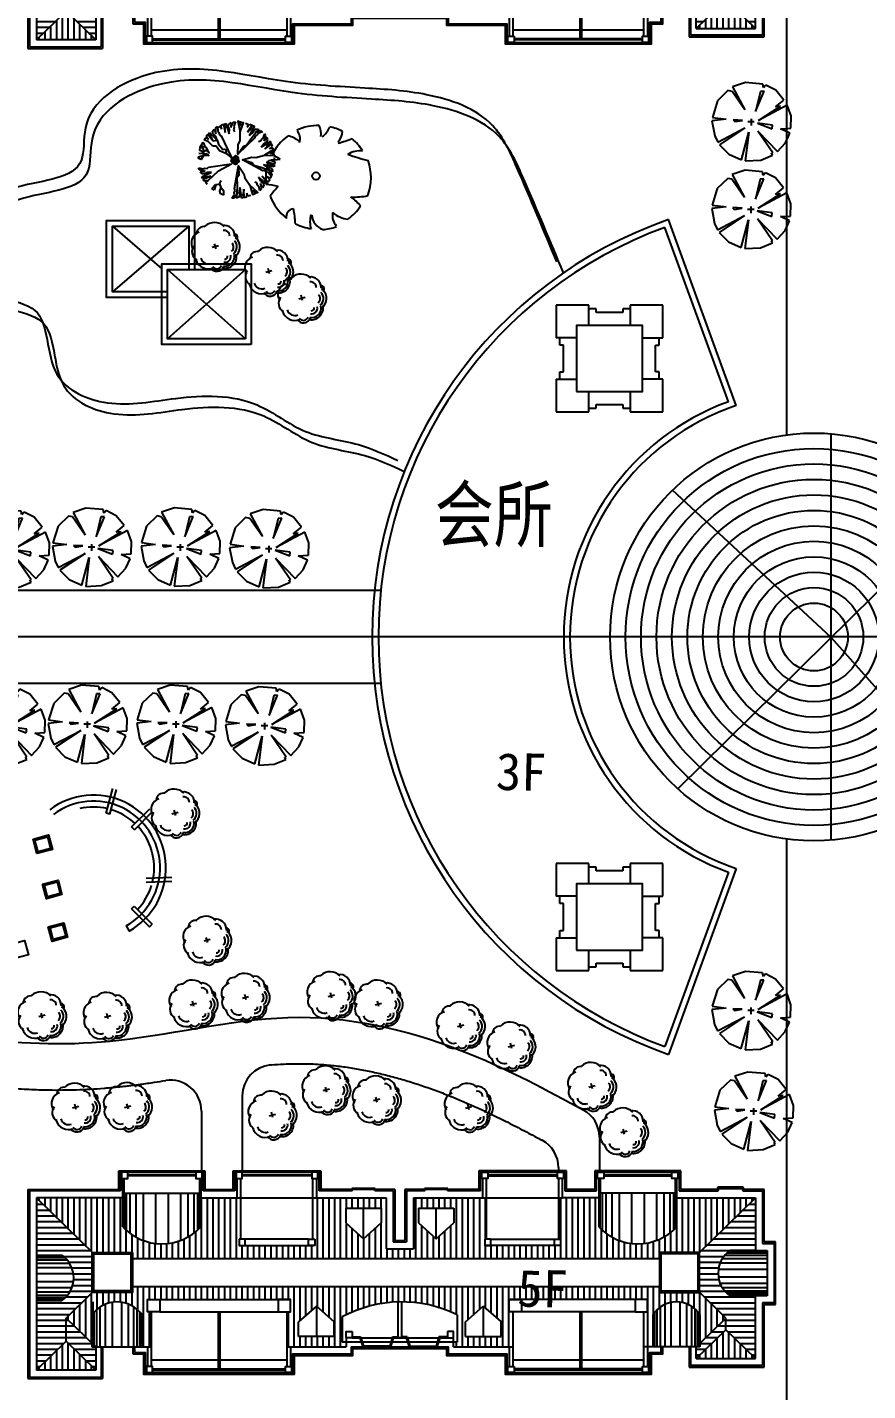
# Model space of a CAD drawing. Extents: x 225694 to 1397201, y -46174 to 794826.
# Drawn here: x 660719 to 715109, y 365935 to 454126 of the extents above; entities that cross this region are included whole.
import ezdxf
from ezdxf.enums import TextEntityAlignment as Align

# ---------------------------------------------------------------- set-up
doc = ezdxf.new("R2010")
doc.units = 0
doc.header["$LTSCALE"] = 0.5
doc.header["$MEASUREMENT"] = 0
for name, color, linetype in [('08-树', 73, 'Continuous'), ('1', 4, 'Continuous'), ('2', 3, 'Continuous'), ('KJ', 8, 'Continuous'), ('PUB_TEXT', 7, 'Continuous'), ('TREE1', 62, 'Continuous'), ('ZJ', 7, 'Continuous'), ('屋顶', 135, 'Continuous'), ('树', 124, 'Continuous'), ('环境', 64, 'Continuous'), ('路', 40, 'Continuous'), ('辅助线', 6, 'Continuous')]:
    doc.layers.add(name, color=color, linetype=linetype)
doc.layers.get('辅助线').off()
doc.styles.add('HZ', font='', dxfattribs={"width": 0.8})
doc.styles.add('等线体', font='')
doc.styles.get('HZ').set_extended_font_data('宋体')
doc.styles.get('等线体').set_extended_font_data('黑体')

# ---------------------------------------------------------------- blocks, each defined once
blk = doc.blocks.new('批杷')
at = {"layer": '08-树', "color": 124}
for p, q in [((-1950, 1675), (-1841, 1796)), ((-1841, 1796), (-1506, 1373)), ((-1799, 1818), (-1731, 1918)), ((-1597, 1630), (-1799, 1818)), ((-1731, 1918), (-1248, 1412)), ((-1537, 1977), (-1438, 2120)), ((-1504, 1809), (-1537, 1977)), ((-1351, 1689), (-1504, 1809)), ((-1438, 2120), (-1325, 1821)), ((-1344, 2194), (-1224, 2295)), ((-1333, 2120), (-1344, 2194)), ((-1325, 1821), (-1333, 2120)), ((-1224, 2295), (-1200, 1990)), ((-1206, 2233), (-1054, 2316)), ((-1200, 1990), (-1137, 1917)), ((-1137, 1917), (-1099, 1765)), ((-1099, 1765), (-982, 1692)), ((-1054, 2316), (-959, 2128)), ((-983, 2387), (-831, 2446)), ((-959, 2128), (-983, 2387)), ((-831, 2446), (-723, 1917)), ((-784, 2446), (-678, 2505)), ((-689, 2188), (-784, 2446)), ((-735, 2140), (-689, 2188)), ((-723, 1917), (-735, 2140)), ((-678, 2505), (-475, 1835)), ((-524, 2306), (-478, 2470)), ((-441, 2129), (-524, 2306)), ((-478, 2470), (-326, 2553)), ((-475, 1835), (-441, 2129)), ((-326, 2553), (-360, 2236)), ((-360, 2236), (-231, 2506)), ((-231, 2506), (-208, 2577)), ((-208, 2577), (-55, 2613)), ((-148, 2236), (-183, 2083)), ((-183, 2083), (-111, 1966)), ((-55, 2613), (-172, 2330)), ((-172, 2330), (-148, 2236)), ((296, 2576), (142, 2607)), ((601, 2507), (767, 2457)), ((767, 2457), (700, 2258)), ((700, 2258), (866, 2457)), ((1016, 2391), (717, 1941)), ((717, 1941), (866, 2108)), ((1166, 2324), (833, 1708)), ((833, 1708), (1066, 1891)), ((866, 2457), (1016, 2391)), ((866, 2108), (933, 2108)), ((933, 2108), (1049, 2357)), ((1049, 2357), (1166, 2324)), ((1066, 1891), (1132, 2074)), ((1132, 2074), (1282, 2158)), ((1448, 2108), (1199, 1908)), ((1199, 1908), (1481, 2008)), ((1282, 2158), (1448, 2108)), ((1398, 1841), (1348, 1758)), ((1681, 1958), (1398, 1841)), ((1481, 2008), (1548, 2041)), ((1548, 2041), (1681, 1958)), ((1828, 1826), (1718, 1541)), ((1914, 1695), (1828, 1826)), ((-2340, 954), (-2143, 1291)), ((-2080, 1437), (-1981, 1580)), ((-1806, 1311), (-2080, 1437)), ((-1981, 1580), (-1812, 1455)), ((-1812, 1455), (-1950, 1675)), ((-1530, 1034), (-1806, 1311)), ((-1618, 1567), (-1597, 1630)), ((-1506, 1373), (-1618, 1567)), ((-1312, 1034), (-1530, 1034)), ((-1506, 1373), (-1248, 1412)), ((-1248, 1412), (-1351, 1689)), ((-1095, 717), (-1312, 1034)), ((-1248, 1412), (-1154, 1152)), ((-1154, 1152), (-877, 816)), ((-982, 1692), (-335, 346)), ((1182, 1542), (102, 510)), ((1215, 1675), (1182, 1542)), ((1348, 1758), (1215, 1675)), ((1556, 1354), (1424, 1318)), ((1636, 1489), (1556, 1354)), ((2206, 1320), (1599, 973)), ((1599, 973), (1776, 1210)), ((1718, 1541), (1636, 1489)), ((1776, 1210), (1957, 1281)), ((1789, 1343), (1882, 1628)), ((1983, 1597), (1789, 1343)), ((2276, 1172), (1834, 862)), ((1834, 862), (1997, 1016)), ((1882, 1628), (1914, 1695)), ((1957, 1281), (2037, 1432)), ((2037, 1432), (1983, 1597)), ((1995, 1082), (2242, 1205)), ((1997, 1016), (1995, 1082)), ((2151, 853), (2346, 1024)), ((2349, 925), (2151, 853)), ((2242, 1205), (2206, 1320)), ((2346, 1024), (2276, 1172)), ((2403, 760), (2349, 925)), ((-2459, 222), (-2459, 340)), ((-640, 538), (-1095, 717)), ((-877, 816), (-699, 855)), ((-699, 855), (-640, 538)), ((-640, 538), (-264, 261)), ((1708, -563), (393, 145)), ((2464, -143), (1944, 3)), ((1944, 3), (2149, -88)), ((2450, 115), (2240, 117)), ((2240, 117), (2481, 20)), ((2447, 288), (2450, 115)), ((2481, 20), (2464, -143)), ((-2383, -509), (-2442, -364)), ((-2442, -364), (-2145, -435)), ((-2310, -521), (-2383, -509)), ((-2342, -622), (-2022, -607)), ((-2236, -760), (-2342, -622)), ((-2022, -607), (-2310, -521)), ((-2240, -963), (-1609, -660)), ((-2067, -780), (-2236, -760)), ((-2145, -435), (-2055, -397)), ((-1905, -671), (-2067, -780)), ((-2055, -397), (-1899, -408)), ((-1609, -660), (-1905, -671)), ((-1899, -408), (-1794, -320)), ((-1825, -1182), (-1154, -571)), ((-1794, -320), (-313, -120)), ((-1154, -571), (-313, -120)), ((-131, -1714), (136, -244)), ((1845, -553), (1708, -563)), ((2447, -305), (1759, -180)), ((1759, -180), (2005, -344)), ((1965, -654), (1845, -553)), ((2060, -676), (1965, -654)), ((2005, -344), (2199, -351)), ((2258, -908), (2060, -676)), ((2329, -641), (2062, -466)), ((2062, -466), (2244, -703)), ((2149, -88), (2169, -151)), ((2169, -151), (2443, -185)), ((2199, -351), (2325, -467)), ((2244, -703), (2296, -756)), ((2296, -756), (2258, -908)), ((2325, -467), (2329, -641)), ((2443, -185), (2447, -305)), ((-2166, -1058), (-2240, -963)), ((-1925, -924), (-2166, -1058)), ((-2158, -1104), (-1652, -917)), ((-2076, -1246), (-2158, -1104)), ((-1825, -1182), (-2076, -1246)), ((-1996, -1305), (-1825, -1182)), ((-1891, -1443), (-1996, -1305)), ((-1871, -963), (-1925, -924)), ((-1652, -917), (-1871, -963)), ((-1431, -1818), (-1589, -1719)), ((-80, -1841), (-131, -1714)), ((249, -1643), (169, -1928)), ((342, -2337), (249, -1643)), ((480, -1763), (457, -1986)), ((502, -2303), (480, -1763)), ((1321, -1348), (1197, -1290)), ((1377, -1495), (1321, -1348)), ((1449, -1560), (1377, -1495)), ((1429, -980), (1563, -1244)), ((1968, -1427), (1429, -980)), ((1508, -1860), (1449, -1560)), ((1615, -1746), (1508, -1860)), ((1553, -1378), (1596, -1674)), ((1700, -1661), (1553, -1378)), ((1563, -1244), (1729, -1345)), ((1596, -1674), (1615, -1746)), ((1680, -912), (1814, -1091)), ((2062, -1293), (1680, -912)), ((1782, -1508), (1700, -1661)), ((1729, -1345), (1782, -1508)), ((1814, -1091), (1801, -1156)), ((1801, -1156), (2023, -1319)), ((2023, -1319), (1968, -1427)), ((1994, -957), (2157, -1159)), ((2176, -1062), (1994, -957)), ((2157, -1159), (2062, -1293)), ((2258, -908), (2176, -1062)), ((-837, -2135), (-1055, -2036)), ((-290, -2343), (-130, -2083)), ((-133, -2333), (-290, -2343)), ((-138, -1986), (-80, -1841)), ((-130, -2083), (-138, -1986)), ((-99, -2267), (-133, -2333)), ((71, -2020), (-99, -2267)), ((-14, -2328), (71, -2020)), ((150, -2270), (-14, -2328)), ((222, -2115), (150, -2270)), ((169, -1928), (222, -2115)), ((456, -2295), (342, -2337)), ((457, -1986), (403, -2025)), ((403, -2025), (456, -2295)), ((662, -2269), (502, -2303)), ((679, -2009), (662, -2269)), ((743, -2210), (679, -2009)), ((907, -2153), (743, -2210))]:
    blk.add_line(p, q, dxfattribs=at)
for points in [[(252, 1958), (468, 2540), (268, 2590), (268, 2357), (185, 2607), (102, 2640), (252, 1958)], [(119, 527), (102, 510), (119, 1126), (235, 1375), (252, 1958)], [(119, 527), (451, 1026), (650, 1093), (883, 1442), (1249, 1908)], [(-2459, 340), (-2083, 439), (-1787, 420), (-1965, 538), (-2123, 519), (-2182, 677), (-2360, 756), (-2340, 954), (-2202, 915), (-2083, 657), (-1945, 776), (-1767, 598), (-1925, 915), (-2024, 954), (-2063, 1133), (-2143, 1291)], [(-2024, 974), (-2202, 1014), (-2321, 1034)], [(-2103, 439), (-2281, 162), (-2459, 222)], [(-2143, 538), (-2419, 558)], [(414, 135), (393, 145), (984, 320), (1257, 286), (1816, 451)], [(414, 135), (992, -27), (1117, -196), (1521, -309), (2077, -513)], [(1816, 451), (2437, 425), (2423, 630), (2201, 558), (2413, 714), (2419, 804), (1816, 451)], [(133, -267), (157, -867), (35, -1038), (52, -1457), (30, -2049)], [(133, -267), (136, -244), (485, -752), (537, -1022), (866, -1503)], [(-1589, -1719), (-1352, -1442)], [(-1332, -1462), (-1371, -1601), (-1431, -1818)], [(-1352, -1442), (-1095, -1422), (-976, -1185)], [(-1095, -1403), (-1015, -1640)], [(-1015, -1640), (-1095, -1878), (-1055, -2036)], [(-1035, -1601), (-837, -1838), (-837, -2135)], [(866, -1503), (1034, -2102), (1225, -2025), (1088, -1836), (1302, -1989), (1388, -1967), (866, -1503)]]:
    blk.add_lwpolyline(points, dxfattribs=at)
for points in [[(-14, -172), (-197, -89), (-330, 44), (-280, 277), (-147, 344), (-64, 427), (102, 360), (119, 244), (119, 144), (185, 27), (52, -56), (36, -139)], [(-35, -51), (-138, -31), (-178, 9), (-178, 88), (-187, 117), (-207, 191), (-138, 236), (-109, 300), (-20, 290), (5, 330), (34, 270), (59, 251), (54, 147), (103, 93), (103, 48), (79, 38), (64, -11), (39, -26), (24, -51)], [(-114, 33), (-138, 78), (-138, 132), (-104, 196), (-99, 226), (-54, 246), (-40, 201), (-15, 206), (-5, 191), (20, 157), (29, 127), (29, 97), (15, 48), (10, 33), (-5, 18), (-25, 18), (-25, -1), (-64, -1), (-69, 18), (-79, 28)], [(-74, 112), (-64, 167), (-40, 172), (-30, 152), (-10, 132), (-10, 107), (-30, 93), (-30, 78), (-49, 83), (-74, 93)]]:
    blk.add_lwpolyline(points, close=True, dxfattribs=at)
blk = doc.blocks.new('含笑')
at = {"layer": '树'}
for p, q in [((-632, 458), (-789, 543)), ((-789, 543), (-789, 543)), ((-846, 434), (-632, 458))]:
    blk.add_line(p, q, dxfattribs=at)
blk.add_circle((27, 148), 69.3, dxfattribs=at)
for centre, radius, start, end in [((74, 115), 966, 89.3321, 114.3856), ((-228, 923), 350, 352.0775, 26.6128), ((-64, 1178), 366, 304.1868, 338.5411), ((74, 115), 963, 62.8767, 77.7021), ((74, 115), 956, 126.0751, 153.6245), ((-556, 485), 407, 48.5203, 80.5151), ((-501, 833), 236, 343.6555, 39.76), ((234, 973), 279, 315.8454, 359.7651), ((-354, 3609), 2962, 285.4397, 290.7099), ((74, 115), 950, 31.4098, 49.4752), ((837, 188), 424, 83.5323, 121.6544), ((1829, 3902), 3566, 250.0865, 256.3451), ((74, 115), 974, 160.8426, 187.275), ((74, 115), 968, 340.3307, 19.43), ((-1018, -1601), 1597, 77.3728, 85.4649), ((81, -798), 1065, 134.7782, 147.3315), ((74, 115), 951, 200.8103, 231.4392), ((738, 952), 1190, 266.7455, 282.0146), ((89, -1036), 989, 39.6536, 53.993), ((-366, -610), 158, 97.741, 188.8107), ((-2361, -834), 2010, 2.9465, 10.9238), ((74, 115), 933, 305.394, 326.2464), ((74, 115), 947, 243.1498, 261.8356), ((316, -694), 400, 160.6009, 199.3991), ((271, -539), 323, 186.1912, 248.4952), ((626, -573), 297, 170.6314, 220.6278), ((680, -105), 545, 230.4582, 263.1093), ((74, 115), 957, 274.7236, 290.3277)]:
    blk.add_arc(centre, radius, start, end, dxfattribs=at)
blk = doc.blocks.new('桂花')
at = {"layer": '08-树', "linetype": 'ByBlock'}
for p, q in [((0, 0), (-316, 0)), ((-149, -187), (-149, 195))]:
    blk.add_line(p, q, dxfattribs=at)
for centre, radius, start, end in [((-743, 93), 815, 118.84094, 207.99249), ((-612, 656), 626, 75.25333, 173.88926), ((-612, 656), 332, 75.25333, 173.88926), ((-367, 1210), 204, 31.9374, 177.28646), ((-367, 1210), 110, 31.9374, 177.28646), ((79, 732), 688, 22.6842, 120.58139), ((79, 732), 509, 22.6842, 120.58139), ((79, 732), 314, 22.6842, 120.58139), ((574, 395), 565, 335.05145, 87.04818), ((574, 395), 687, 335.05145, 87.04818), ((574, 395), 158, 335.05145, 87.04818), ((574, 395), 344, 335.05145, 87.04818), ((868, -183), 294, 286.7742, 55.27854), ((868, -183), 443, 286.7742, 55.27854), ((-1031, -465), 437, 155.37629, 247.63718), ((-552, -692), 652, 181.43938, 289.22617), ((287, -545), 475, 271.89809, 6.29095), ((287, -545), 769, 271.89809, 6.29095), ((-59, -897), 543, 216.09834, 316.34387)]:
    blk.add_arc(centre, radius, start, end, dxfattribs=at)
blk = doc.blocks.new('GUIHUA')
at = {"layer": '树', "linetype": 'ByBlock', "xscale": 1.0944, "yscale": 1.0944, "zscale": 1.0944}
blk.add_blockref('桂花', (169, -8), dxfattribs=at)
blk = doc.blocks.new('棕榈')
at = {"layer": '树', "color": 64, "linetype": 'Continuous'}
for p, q in [((-688, 831), (-995, 530)), ((-566, 808), (-688, 831)), ((-196, 270), (-566, 808)), ((-172, 1067), (-553, 940)), ((-553, 940), (-196, 270)), ((336, 1025), (-172, 1067)), ((127, 220), (373, 813)), ((270, 808), (127, 220)), ((373, 813), (270, 808)), ((360, 916), (336, 1025)), ((426, 996), (360, 916)), ((717, 842), (426, 996)), ((953, 551), (717, 842)), ((-995, 530), (-1146, 45)), ((1056, 402), (209, -50)), ((715, 357), (953, 551)), ((1170, 85), (1056, 402)), ((-1146, 45), (-738, -11)), ((0, -192), (0, 0)), ((209, -50), (863, 371)), ((863, 371), (715, 357)), ((1159, -278), (1170, 85)), ((-738, -11), (-1159, -58)), ((-1159, -58), (-1080, -495)), ((-990, -683), (-193, -267)), ((-193, -267), (-937, -763)), ((-537, -32), (-487, -82)), ((-265, -48), (-537, -32)), ((-487, -82), (-265, -48)), ((-294, -1205), (-73, -388)), ((-73, -388), (-180, -1239)), ((88, -84), (-103, -84)), ((177, -127), (611, -294)), ((625, -185), (177, -127)), ((633, -1004), (193, -363)), ((193, -363), (770, -961)), ((611, -294), (625, -185)), ((863, -297), (1159, -278)), ((1130, -424), (863, -297)), ((-1080, -495), (-990, -683)), ((-937, -763), (-662, -1041)), ((770, -961), (1003, -707)), ((1003, -707), (1130, -424)), ((-662, -1041), (-294, -1205)), ((275, -1218), (627, -1072)), ((627, -1072), (590, -1004)), ((590, -1004), (633, -1004)), ((-180, -1239), (275, -1218))]:
    blk.add_line(p, q, dxfattribs=at)
blk = doc.blocks.new('7w')
at = {"layer": 'KJ'}
h = blk.add_hatch(dxfattribs=at)
h.set_pattern_fill('ANSI31', color=256, scale=3000, angle=45, style=0)
h.paths.add_polyline_path([(1027577, 428643), (1027697, 428643), (1027697, 431313), (1027457, 431313), (1025097, 431313), (1025097, 429443, -0.436273), (1020057, 429443), (1020057, 431313), (1014457, 431313), (1018074, 427793), (1020677, 427793), (1020677, 427393), (1054777, 427393), (1054777, 427793), (1057380, 427793), (1060997, 431313), (1055897, 431313), (1055897, 429443, -0.436273), (1050857, 429443), (1050857, 431313), (1048497, 431313), (1048257, 431313), (1048257, 428643), (1048377, 428643), (1048377, 428243), (1047977, 428243), (1043557, 428243), (1043477, 428243), (1043477, 428643), (1043597, 428643), (1043597, 431313), (1038857, 431313), (1038857, 428013), (1037097, 428013), (1037097, 431313), (1032357, 431313), (1032357, 428643), (1032477, 428643), (1032477, 428243), (1032077, 428243), (1027657, 428243), (1027577, 428243)])
h.paths.add_polyline_path([(1034477, 429696), (1034477, 430643), (1036777, 430643), (1036777, 429696), (1035627, 428671)], flags=16)
h.paths.add_polyline_path([(1039177, 429696), (1039177, 430643), (1041477, 430643), (1041477, 429696), (1040327, 428671)], flags=16)
h.paths.add_polyline_path([(1041697, 423743), (1041697, 421973), (1041457, 421973), (1041457, 421673), (1045297, 421673), (1045297, 423943), (1045057, 423943), (1045057, 424743), (1045857, 424743), (1053197, 424743), (1053997, 424743), (1053997, 423943), (1053757, 423943), (1053757, 421673), (1054357, 421673), (1054357, 423743, -0.554347), (1057397, 423743), (1057397, 421906), (1059077, 423541), (1057380, 425193), (1054777, 425193), (1054777, 425593), (1020677, 425593), (1020677, 425193), (1018074, 425193), (1016377, 423541), (1018057, 421906), (1018057, 423743, -0.518405), (1021297, 423743), (1021297, 421673), (1021897, 421673), (1021897, 423943), (1021657, 423943), (1021657, 424743), (1022457, 424743), (1030897, 424743), (1030897, 423943), (1030657, 423943), (1030657, 421673), (1034497, 421673), (1034497, 421973), (1034257, 421973), (1034257, 423619, -0.242301)])
h.paths.add_polyline_path([(1042227, 423290), (1043377, 424315), (1044527, 423290), (1044527, 422343), (1042227, 422343)], flags=16)
h.paths.add_polyline_path([(1033727, 423290), (1033727, 422343), (1031427, 422343), (1031427, 423290), (1032577, 424315)], flags=16)
h = blk.add_hatch(dxfattribs=at)
h.set_pattern_fill('ANSI31', color=256, scale=3000, angle=135, style=0)
h.paths.add_polyline_path([(1016107, 424673), (1014457, 424673), (1014457, 420173), (1016377, 422041), (1016377, 423541), (1018077, 425196), (1018077, 427790), (1014457, 431313), (1014457, 427613), (1016107, 427613, -0.52381)])
h.paths.add_polyline_path([(1018297, 420173), (1018297, 421673), (1018057, 421673), (1018057, 421906), (1016377, 423541), (1016377, 422791), (1016377, 422041)])
h.paths.add_polyline_path([(1059077, 422791), (1059077, 423541), (1057397, 421906), (1057397, 421673), (1057157, 421673), (1057157, 420923)])
h.paths.add_polyline_path([(1060997, 424973), (1059347, 424973, -0.52381), (1059347, 427913), (1060997, 427913), (1060997, 431313), (1057377, 427790), (1057377, 425196), (1059077, 423541), (1059077, 422791), (1060997, 420923)])
h = blk.add_hatch(dxfattribs=at)
h.set_pattern_fill('ANSI31', color=256, scale=3000, angle=45, style=0)
h.paths.add_polyline_path([(1016377, 422041), (1014457, 420173), (1018297, 420173)])
h.paths.add_polyline_path([(1059077, 422791), (1057157, 420923), (1060997, 420923)])
for p, q in [((1020130, 431613), (1020130, 429367)), ((1020263, 431613), (1020263, 429239)), ((1020510, 431613), (1020510, 429035)), ((1020889, 431613), (1020889, 428786)), ((1021371, 431613), (1021371, 428562)), ((1022174, 431613), (1022174, 428370)), ((1022980, 431613), (1022980, 428370)), ((1023783, 431613), (1023783, 428562)), ((1024265, 431613), (1024265, 428786)), ((1024644, 431613), (1024644, 429035)), ((1024891, 431613), (1024891, 429239)), ((1025024, 431613), (1025024, 429367)), ((1050930, 431613), (1050930, 429367)), ((1051063, 431613), (1051063, 429239)), ((1051310, 431613), (1051310, 429035)), ((1051689, 431613), (1051689, 428786)), ((1052171, 431613), (1052171, 428562)), ((1052974, 431613), (1052974, 428370)), ((1053780, 431613), (1053780, 428370)), ((1054583, 431613), (1054583, 428562)), ((1055065, 431613), (1055065, 428786)), ((1055444, 431613), (1055444, 429035)), ((1055691, 431613), (1055691, 429239)), ((1055824, 431613), (1055824, 429367)), ((1059147, 427751), (1061747, 427751)), ((1059250, 427840), (1061747, 427840)), ((1059308, 427885), (1061747, 427885)), ((1016169, 427568), (1014457, 427568)), ((1016225, 427524), (1014457, 427524)), ((1016325, 427435), (1014457, 427435)), ((1016459, 427292), (1014457, 427292)), ((1016613, 427078), (1014457, 427078)), ((1058706, 427110), (1061747, 427110)), ((1058852, 427395), (1061747, 427395)), ((1059010, 427609), (1061747, 427609)), ((1016755, 426793), (1014457, 426793)), ((1016850, 426399), (1014457, 426399)), ((1058593, 426204), (1061747, 426204)), ((1058598, 426715), (1061747, 426715)), ((1016850, 425887), (1014457, 425887)), ((1016755, 425493), (1014457, 425493)), ((1016613, 425207), (1014457, 425207)), ((1058693, 425809), (1061747, 425809)), ((1058831, 425524), (1061747, 425524)), ((1058981, 425310), (1061747, 425310)), ((1059111, 425168), (1061747, 425168)), ((1016459, 424994), (1014457, 424994)), ((1016325, 424851), (1014457, 424851)), ((1016225, 424762), (1014457, 424762)), ((1016169, 424718), (1014457, 424718)), ((1018124, 423832), (1018124, 424582)), ((1018579, 421673), (1018579, 424251)), ((1018941, 421673), (1018941, 424441)), ((1019374, 421673), (1019374, 424559)), ((1019980, 421673), (1019980, 424559)), ((1020413, 421673), (1020413, 424441)), ((1020775, 421673), (1020775, 424251)), ((1054849, 421673), (1054849, 424261)), ((1055159, 421673), (1055159, 424441)), ((1055529, 421673), (1055529, 424551)), ((1056125, 421673), (1056125, 424559)), ((1056558, 421673), (1056558, 424441)), ((1056875, 421673), (1056875, 424251)), ((1059209, 425079), (1061747, 425079)), ((1059264, 425034), (1061747, 425034)), ((1018124, 421673), (1018124, 423832)), ((1018206, 421673), (1018206, 423929)), ((1018366, 421673), (1018366, 424087)), ((1020988, 421673), (1020988, 424087)), ((1021148, 421673), (1021148, 423929)), ((1021230, 421673), (1021230, 423832)), ((1054394, 421673), (1054394, 423799)), ((1054476, 421673), (1054476, 423910)), ((1054635, 421673), (1054635, 424086)), ((1057088, 421673), (1057088, 424087)), ((1057248, 421673), (1057248, 423929)), ((1057330, 421673), (1057330, 423832))]:
    blk.add_line(p, q, dxfattribs=at)
at = {"layer": '屋顶'}
for p, q in [((1019797, 433073), (1025357, 433073)), ((1019797, 431863), (1019797, 433073)), ((1025357, 433073), (1025357, 431863)), ((1027197, 433073), (1032857, 433073)), ((1027197, 431863), (1027197, 433073)), ((1032857, 433073), (1032857, 431863)), ((1048757, 433073), (1043097, 433073)), ((1043097, 433073), (1043097, 431863)), ((1048757, 431863), (1048757, 433073)), ((1050597, 433073), (1050597, 431863)), ((1056157, 433073), (1050597, 433073)), ((1056157, 431863), (1056157, 433073)), ((1025257, 432973), (1019897, 432973)), ((1019897, 432973), (1019897, 431763)), ((1020061, 431313), (1020061, 432573)), ((1020141, 431613), (1020141, 432573)), ((1024777, 432813), (1020377, 432813)), ((1024777, 432733), (1020377, 432733)), ((1025017, 432573), (1025017, 431613)), ((1025097, 432573), (1025097, 431313)), ((1025257, 431763), (1025257, 432973)), ((1032757, 432973), (1027297, 432973)), ((1027297, 432973), (1027297, 431763)), ((1027457, 431313), (1027457, 432573)), ((1027697, 428643), (1027697, 432573)), ((1032277, 432813), (1027777, 432813)), ((1032277, 432733), (1027777, 432733)), ((1032357, 428643), (1032357, 432573)), ((1032597, 431313), (1032597, 432573)), ((1032757, 431763), (1032757, 432973)), ((1043197, 432973), (1048657, 432973)), ((1043197, 431763), (1043197, 432973)), ((1043357, 431313), (1043357, 432573)), ((1043597, 428643), (1043597, 432573)), ((1043677, 432813), (1048177, 432813)), ((1043677, 432733), (1048177, 432733)), ((1048257, 428643), (1048257, 432573)), ((1048497, 431313), (1048497, 432573)), ((1048657, 432973), (1048657, 431763)), ((1050697, 431763), (1050697, 432973)), ((1050697, 432973), (1056057, 432973)), ((1050857, 432573), (1050857, 431313)), ((1050937, 432573), (1050937, 431613)), ((1051177, 432813), (1055577, 432813)), ((1051177, 432733), (1055577, 432733)), ((1055813, 431613), (1055813, 432573)), ((1055893, 431313), (1055893, 432573)), ((1056057, 432973), (1056057, 431763)), ((1013907, 431863), (1019797, 431863)), ((1013907, 431863), (1013907, 419623)), ((1019897, 431763), (1014007, 431763)), ((1014007, 431763), (1014007, 419723)), ((1020057, 431313), (1014457, 431313)), ((1014457, 431313), (1018177, 427693)), ((1014457, 431313), (1014457, 420173)), ((1025097, 431313), (1027457, 431313)), ((1027297, 431763), (1025257, 431763)), ((1025357, 431863), (1027197, 431863)), ((1027457, 431313), (1037097, 431313)), ((1034894, 431763), (1032757, 431763)), ((1034862, 431863), (1032857, 431863)), ((1034862, 431863), (1034877, 431913)), ((1036377, 431913), (1034877, 431913)), ((1034894, 431763), (1034920, 431853)), ((1036334, 431853), (1034920, 431853)), ((1036361, 431763), (1036334, 431853)), ((1037547, 431763), (1036361, 431763)), ((1036392, 431863), (1036377, 431913)), ((1037647, 431863), (1036392, 431863)), ((1037097, 431313), (1037097, 428013)), ((1037547, 431763), (1037547, 428463)), ((1037647, 431863), (1037647, 428563)), ((1038307, 431863), (1038307, 428563)), ((1039562, 431863), (1038307, 431863)), ((1038407, 431763), (1038407, 428463)), ((1039594, 431763), (1038407, 431763)), ((1038857, 431313), (1038857, 428013)), ((1038857, 431313), (1048497, 431313)), ((1039562, 431863), (1039577, 431913)), ((1041077, 431913), (1039577, 431913)), ((1039594, 431763), (1039620, 431853)), ((1041034, 431853), (1039620, 431853)), ((1041061, 431763), (1041034, 431853)), ((1043197, 431763), (1041061, 431763)), ((1041092, 431863), (1041077, 431913)), ((1043097, 431863), (1041092, 431863)), ((1050857, 431313), (1048497, 431313)), ((1048657, 431763), (1050697, 431763)), ((1050597, 431863), (1048757, 431863)), ((1055897, 431313), (1060997, 431313)), ((1056057, 431763), (1058582, 431763)), ((1058508, 431863), (1056157, 431863)), ((1056288, 431763), (1058582, 431763)), ((1060997, 431313), (1057277, 427693)), ((1058553, 432013), (1058508, 431863)), ((1060202, 432013), (1058553, 432013)), ((1058582, 431763), (1058627, 431913)), ((1058627, 431913), (1060127, 431913)), ((1060127, 431913), (1060172, 431763)), ((1060172, 431763), (1061447, 431763)), ((1060172, 431763), (1061447, 431763)), ((1060247, 431863), (1060202, 432013)), ((1061547, 431863), (1060247, 431863)), ((1060997, 431313), (1060997, 427913)), ((1061447, 431763), (1061447, 428363)), ((1061547, 428463), (1061547, 431863)), ((1034477, 430643), (1034477, 429696)), ((1034477, 430643), (1036777, 430643)), ((1035627, 428671), (1035627, 430643)), ((1036777, 430643), (1036777, 429696)), ((1039177, 430643), (1041477, 430643)), ((1039177, 430643), (1039177, 429696)), ((1040327, 428671), (1040327, 430643)), ((1041477, 430643), (1041477, 429696)), ((1034477, 429696), (1035627, 428671)), ((1035627, 428671), (1036777, 429696)), ((1039177, 429696), (1040327, 428671)), ((1040327, 428671), (1041477, 429696)), ((1032077, 428643), (1027977, 428643)), ((1043877, 428643), (1047977, 428643)), ((1027657, 428243), (1032397, 428243)), ((1037097, 428013), (1038857, 428013)), ((1037547, 428463), (1038407, 428463)), ((1037647, 428563), (1038307, 428563)), ((1048297, 428243), (1043557, 428243)), ((1060997, 427913), (1059347, 427913)), ((1060997, 427913), (1059347, 427913)), ((1060997, 427913), (1061747, 427913)), ((1061447, 428363), (1062197, 428363)), ((1062297, 428463), (1061547, 428463)), ((1061747, 427913), (1061747, 424973)), ((1062197, 428363), (1062197, 424523)), ((1062297, 424423), (1062297, 428463)), ((1014457, 427613), (1016107, 427613)), ((1020577, 427393), (1054877, 427393)), ((1016377, 423541), (1018177, 425293)), ((1016377, 423541), (1018177, 425293)), ((1020577, 425593), (1054877, 425593)), ((1020577, 425593), (1054877, 425593)), ((1059077, 423541), (1057277, 425293)), ((1014457, 424673), (1016107, 424673)), ((1022457, 424743), (1030897, 424743)), ((1032577, 424315), (1031427, 423290)), ((1032577, 424315), (1032577, 422343)), ((1033727, 423290), (1032577, 424315)), ((1037857, 424582), (1037857, 422273)), ((1038097, 424582), (1038097, 422273)), ((1042227, 423290), (1043377, 424315)), ((1043377, 424315), (1043377, 422343)), ((1043377, 424315), (1044527, 423290)), ((1053197, 424743), (1045057, 424743)), ((1060997, 424973), (1059347, 424973)), ((1060997, 420923), (1060997, 424973)), ((1061747, 424973), (1060997, 424973)), ((1061447, 424523), (1061447, 420473)), ((1061447, 424523), (1061447, 420473)), ((1062197, 424523), (1061447, 424523)), ((1061697, 424523), (1061447, 424523)), ((1061547, 420373), (1061547, 424423)), ((1061547, 424423), (1062297, 424423)), ((1018297, 421673), (1016377, 423541)), ((1016377, 422791), (1016377, 423541)), ((1016377, 422041), (1016377, 423541)), ((1018057, 423743), (1018057, 421673)), ((1018057, 423743), (1018057, 421673)), ((1021297, 423743), (1021297, 421673)), ((1021297, 423743), (1021297, 421673)), ((1021897, 423943), (1021897, 420413)), ((1022457, 423943), (1030897, 423943)), ((1026217, 423943), (1026217, 420253)), ((1026337, 423943), (1026337, 420253)), ((1030657, 423943), (1030657, 420413)), ((1034257, 423619), (1034257, 421973)), ((1041697, 423743), (1041697, 421973)), ((1053197, 423943), (1045057, 423943)), ((1045297, 423943), (1045297, 420413)), ((1049617, 423943), (1049617, 420293)), ((1049737, 423943), (1049737, 420293)), ((1053757, 423943), (1053757, 420413)), ((1054357, 423743), (1054357, 421673)), ((1057397, 423743), (1057397, 421673)), ((1057397, 421906), (1059077, 423541)), ((1059077, 422791), (1059077, 423541)), ((1031427, 422343), (1031427, 423290)), ((1033727, 422343), (1033727, 423290)), ((1042227, 422343), (1042227, 423290)), ((1044527, 422343), (1044527, 423290)), ((1057157, 420923), (1059077, 422791)), ((1060997, 420923), (1059077, 422791)), ((1014457, 420173), (1016377, 422041)), ((1018297, 420173), (1016377, 422041)), ((1018057, 421673), (1021297, 421673)), ((1018057, 421673), (1021297, 421673)), ((1018297, 421673), (1018297, 420173)), ((1018647, 421673), (1018647, 419723)), ((1018747, 421673), (1018747, 419623)), ((1020707, 421673), (1020707, 421223)), ((1020807, 421673), (1020807, 421323)), ((1021197, 421673), (1021897, 421673)), ((1021657, 421673), (1021657, 420413)), ((1030657, 421673), (1034497, 421673)), ((1030897, 421673), (1030897, 420413)), ((1033727, 422343), (1031427, 422343)), ((1041697, 421973), (1034257, 421973)), ((1034497, 422273), (1034497, 421673)), ((1034897, 422333), (1035443, 422333)), ((1034897, 422273), (1035397, 422273)), ((1034897, 422273), (1041457, 422273)), ((1035397, 422273), (1035577, 421673)), ((1035443, 422333), (1035620, 421733)), ((1037377, 421673), (1035577, 421673)), ((1037334, 421733), (1035620, 421733)), ((1037512, 422333), (1037334, 421733)), ((1037557, 422273), (1037377, 421673)), ((1037512, 422333), (1037857, 422333)), ((1037557, 422273), (1037857, 422273)), ((1038097, 422273), (1037857, 422273)), ((1038443, 422333), (1038097, 422333)), ((1038397, 422273), (1038097, 422273)), ((1038397, 422273), (1038577, 421673)), ((1038443, 422333), (1038620, 421733)), ((1038577, 421673), (1040377, 421673)), ((1038620, 421733), (1040334, 421733)), ((1040512, 422333), (1040334, 421733)), ((1040557, 422273), (1040377, 421673)), ((1041057, 422333), (1040512, 422333)), ((1041457, 421673), (1041457, 422273)), ((1041457, 421673), (1045297, 421673)), ((1042227, 422343), (1044527, 422343)), ((1045057, 421673), (1045057, 420413)), ((1054457, 421673), (1053757, 421673)), ((1053997, 421673), (1053997, 420413)), ((1057397, 421673), (1054157, 421673)), ((1056707, 421673), (1056707, 420373)), ((1056807, 420473), (1056807, 421673)), ((1056807, 420473), (1056807, 421673)), ((1057157, 420923), (1057157, 421673)), ((1030657, 420813), (1021897, 420813)), ((1053757, 420813), (1045297, 420813)), ((1057157, 420923), (1060997, 420923)), ((1018297, 420173), (1014457, 420173)), ((1021977, 420253), (1030577, 420253)), ((1021977, 420173), (1030577, 420173)), ((1053677, 420253), (1045377, 420253)), ((1053677, 420173), (1045377, 420173)), ((1056707, 420373), (1061547, 420373)), ((1061447, 420473), (1056807, 420473)), ((1061447, 420473), (1056807, 420473)), ((1013907, 419623), (1018747, 419623)), ((1014007, 419723), (1018647, 419723))]:
    blk.add_line(p, q, dxfattribs=at)
for points in [[(1019977, 432973), (1019977, 432573), (1020377, 432573), (1020377, 432973)], [(1024777, 432973), (1024777, 432573), (1025177, 432573), (1025177, 432973)], [(1027377, 432973), (1027377, 432573), (1027777, 432573), (1027777, 432973)], [(1032277, 432973), (1032277, 432573), (1032677, 432573), (1032677, 432973)], [(1043677, 432973), (1043677, 432573), (1043277, 432573), (1043277, 432973)], [(1048577, 432973), (1048577, 432573), (1048177, 432573), (1048177, 432973)], [(1051177, 432973), (1051177, 432573), (1050777, 432573), (1050777, 432973)], [(1055977, 432973), (1055977, 432573), (1055577, 432573), (1055577, 432973)], [(1027577, 428643), (1027577, 428243), (1027977, 428243), (1027977, 428643)], [(1032477, 428643), (1032477, 428243), (1032077, 428243), (1032077, 428643)], [(1043477, 428643), (1043477, 428243), (1043877, 428243), (1043877, 428643)], [(1048377, 428643), (1048377, 428243), (1047977, 428243), (1047977, 428643)], [(1020677, 427793), (1020677, 425193), (1018077, 425193), (1018077, 427793)], [(1054777, 427793), (1054777, 425193), (1057377, 425193), (1057377, 427793)], [(1020577, 427693), (1020577, 425293), (1018177, 425293), (1018177, 427693)], [(1054877, 427693), (1054877, 425293), (1057277, 425293), (1057277, 427693)], [(1022457, 424743), (1022457, 423943), (1021657, 423943), (1021657, 424743)], [(1030097, 424743), (1030097, 423943), (1030897, 423943), (1030897, 424743)], [(1045857, 424743), (1045857, 423943), (1045057, 423943), (1045057, 424743)], [(1053197, 424743), (1053197, 423943), (1053997, 423943), (1053997, 424743)], [(1034897, 422673), (1034897, 422273), (1034497, 422273), (1034497, 422673)], [(1041057, 422673), (1041057, 422273), (1041457, 422273), (1041457, 422673)], [(1021577, 420413), (1021577, 420013), (1021977, 420013), (1021977, 420413)], [(1030977, 420413), (1030977, 420013), (1030577, 420013), (1030577, 420413)], [(1045377, 420413), (1045377, 420013), (1044977, 420013), (1044977, 420413)], [(1054077, 420413), (1054077, 420013), (1053677, 420013), (1053677, 420413)]]:
    blk.add_lwpolyline(points, close=True, dxfattribs=at)
for points in [[(1020057, 429443), (1020057, 431613), (1025097, 431613), (1025097, 429443)], [(1055897, 429443), (1055897, 431613), (1050857, 431613), (1050857, 429443)], [(1020707, 421223), (1021397, 421223), (1021397, 419913), (1031157, 419913), (1031157, 421123), (1034947, 421123), (1034947, 421573), (1041007, 421573), (1041007, 421123), (1044797, 421123), (1044797, 419913), (1054257, 419913), (1054257, 421223), (1054997, 421223), (1054997, 421673)], [(1020807, 421323), (1021497, 421323), (1021497, 420013), (1031057, 420013), (1031057, 421223), (1034847, 421223), (1034847, 421673), (1041107, 421673), (1041107, 421223), (1044897, 421223), (1044897, 420013), (1054157, 420013), (1054157, 421323), (1054897, 421323), (1054897, 421673)]]:
    blk.add_lwpolyline(points, dxfattribs=at)
for centre, radius, start, end in [((1022577, 431781), 3438, 222.85934, 317.14066), ((1053377, 431781), 3438, 222.85934, 317.14066), ((1060365, 426443), 1788, 124.70805, 235.29195), ((1015089, 426143), 1788, 304.70805, 55.29195), ((1019677, 422600), 1982, 35.19511, 144.80489), ((1038097, 416455), 8128, 63.71077, 118.19212), ((1055877, 422793), 1792, 31.99665, 148.00335)]:
    blk.add_arc(centre, radius, start, end, dxfattribs=at)

msp = doc.modelspace()

# ---------------------------------------------------------------- linework, layer by layer
at = {"layer": '08-树', "color": 7}
for points in [[(694990, 438950.8), (694149.6, 440972.4), (692913.7, 443945.3), (690866, 448517.8), (686757, 449929.4), (682214.7, 450221.7), (676148.5, 450528), (669817.4, 452450.4), (664103.3, 448941.6), (664625.3, 444326.9), (659497.5, 444234.2), (653758.9, 440621.3), (658108.5, 436605), (662284.3, 436043.3), (661687, 431237), (666221, 429358), (670526, 430311), (675261.1, 430412.9), (678581.3, 427644.3), (681958.7, 427382.6), (683859.2, 426495.1), (684691.3, 426106.5)], [(695417.2, 438239.2), (694576.9, 440260.7), (693341, 443233.6), (691293.2, 447806.2), (687184.3, 449217.8), (682642, 449510.1), (676575.8, 449816.4), (670244.7, 451738.8), (664530.6, 448230), (665052.6, 443615.3), (659924.8, 443522.6), (654186.2, 439909.6), (658535.8, 435893.3), (662711.6, 435331.7), (662114.3, 430525.4), (666648.2, 428646.4), (670953.3, 429599.4), (675688.3, 429701.3), (679008.6, 426932.7), (682386, 426671), (684286.5, 425783.5), (685118.6, 425394.9)]]:
    msp.add_open_spline(points, degree=3, knots=[0, 0, 0, 0, 6641.1847181, 9766.4087621, 14481.0382174, 18491.8589362, 23637.07584, 32620.2939254, 37871.1829461, 40024.9528928, 44494.578504, 50165.1188567, 55099.1681403, 57399.9513632, 61766.1694038, 65528.4384496, 69952.9216569, 75240.0871877, 78808.7542329, 82332.114472, 85076.342269, 85076.342269, 85076.342269, 85076.342269], dxfattribs=at)
at = {"layer": '1', "color": 7}
for p, q in [((712735.9, 401544.1), (712735.9, 427763.7)), ((712735.9, 414653.9), (702476.6, 424187.8)), ((721564, 423367.7), (702822.3, 404868.6)), ((724821, 414688.9), (698438.5, 414688.9)), ((712735.9, 414653.9), (720977, 405380.9))]:
    msp.add_line(p, q, dxfattribs=at)
at = {"layer": '2', "color": 7}
for p, q in [((697054.4, 436157.7), (694942.4, 436157.7)), ((694942.4, 436157.7), (694942.4, 434045.7)), ((697054.4, 434837.7), (697054.4, 436157.7)), ((697534.4, 435917.7), (697054.4, 435917.7)), ((697534.4, 435677.7), (697534.4, 435917.7)), ((699262.4, 435677.7), (697534.4, 435677.7)), ((699262.4, 435917.7), (699262.4, 435677.7)), ((699742.4, 435917.7), (699262.4, 435917.7)), ((699742.4, 436157.7), (699742.4, 434837.7)), ((701854.4, 436157.7), (699742.4, 436157.7)), ((701854.4, 434045.7), (701854.4, 436157.7)), ((696262.4, 434045.7), (694942.4, 434045.7)), ((695182.4, 433565.7), (695182.4, 434045.7)), ((700534.4, 434045.7), (701854.4, 434045.7)), ((701614.4, 433565.7), (701614.4, 434045.7)), ((695422.4, 433565.7), (695182.4, 433565.7)), ((695422.4, 431837.7), (695422.4, 433565.7)), ((701374.4, 431837.7), (701374.4, 433565.7)), ((701374.4, 433565.7), (701614.4, 433565.7)), ((694942.4, 431357.7), (694942.4, 429245.7)), ((694942.4, 431357.7), (696262.4, 431357.7)), ((695182.4, 431357.7), (695182.4, 431837.7)), ((695182.4, 431837.7), (695422.4, 431837.7)), ((701854.4, 431357.7), (700534.4, 431357.7)), ((701614.4, 431837.7), (701374.4, 431837.7)), ((701614.4, 431357.7), (701614.4, 431837.7)), ((701854.4, 429245.7), (701854.4, 431357.7)), ((697054.4, 429245.7), (697054.4, 430565.7)), ((699742.4, 430565.7), (699742.4, 429245.7)), ((697534.4, 429725.7), (699262.4, 429725.7)), ((697534.4, 429485.7), (697534.4, 429725.7)), ((699262.4, 429725.7), (699262.4, 429485.7)), ((694942.4, 429245.7), (697054.4, 429245.7)), ((697054.4, 429485.7), (697534.4, 429485.7)), ((699262.4, 429485.7), (699742.4, 429485.7)), ((699742.4, 429245.7), (701854.4, 429245.7)), ((694942.4, 400033.6), (694942.4, 397921.6)), ((697054.4, 400033.6), (694942.4, 400033.6)), ((697054.4, 398713.6), (697054.4, 400033.6)), ((697534.4, 399793.6), (697054.4, 399793.6)), ((697534.4, 399553.6), (697534.4, 399793.6)), ((699262.4, 399553.6), (697534.4, 399553.6)), ((699742.4, 399793.6), (699262.4, 399793.6)), ((699262.4, 399793.6), (699262.4, 399553.6)), ((701854.4, 400033.6), (699742.4, 400033.6)), ((699742.4, 400033.6), (699742.4, 398713.6)), ((701854.4, 397921.6), (701854.4, 400033.6)), ((696262.4, 397921.6), (694942.4, 397921.6)), ((695182.4, 397441.6), (695182.4, 397921.6)), ((700534.4, 397921.6), (701854.4, 397921.6)), ((701614.4, 397441.6), (701614.4, 397921.6)), ((695422.4, 397441.6), (695182.4, 397441.6)), ((695422.4, 395713.6), (695422.4, 397441.6)), ((701374.4, 397441.6), (701614.4, 397441.6)), ((701374.4, 395713.6), (701374.4, 397441.6)), ((694942.4, 395233.6), (696262.4, 395233.6)), ((694942.4, 395233.6), (694942.4, 393121.6)), ((695182.4, 395713.6), (695422.4, 395713.6)), ((695182.4, 395233.6), (695182.4, 395713.6)), ((701854.4, 395233.6), (700534.4, 395233.6)), ((701614.4, 395713.6), (701374.4, 395713.6)), ((701614.4, 395233.6), (701614.4, 395713.6)), ((701854.4, 393121.6), (701854.4, 395233.6)), ((697054.4, 393121.6), (697054.4, 394441.6)), ((699742.4, 394441.6), (699742.4, 393121.6)), ((697054.4, 393361.6), (697534.4, 393361.6)), ((697534.4, 393361.6), (697534.4, 393601.6)), ((697534.4, 393601.6), (699262.4, 393601.6)), ((699262.4, 393601.6), (699262.4, 393361.6)), ((699262.4, 393361.6), (699742.4, 393361.6)), ((694942.4, 393121.6), (697054.4, 393121.6)), ((699742.4, 393121.6), (701854.4, 393121.6))]:
    msp.add_line(p, q, dxfattribs=at)
for points in [[(696262.4, 430565.7), (700534.4, 430565.7), (700534.4, 434837.7), (696262.4, 434837.7)], [(696262.4, 394441.6), (700534.4, 394441.6), (700534.4, 398713.6), (696262.4, 398713.6)]]:
    msp.add_lwpolyline(points, close=True, dxfattribs=at)
at = {"layer": 'TREE1', "color": 7}
for p, q in [((666225.4, 441252.4), (669433.4, 438509.7)), ((671177.7, 441252.4), (666225.4, 437018.5)), ((669802, 438448.1), (674834, 433978.1)), ((674834, 438448.1), (669802, 433978.1))]:
    msp.add_line(p, q, dxfattribs=at)
for points in [[(669802, 436649.9), (665856.7, 436649.9), (665856.7, 441621), (671546.3, 441621), (671546.3, 438448.1)], [(669802, 437018.5), (666225.4, 437018.5), (666225.4, 441252.4), (671177.7, 441252.4), (671177.7, 438448.1)]]:
    msp.add_lwpolyline(points, dxfattribs=at)
for points in [[(675202.6, 433609.4), (669433.4, 433609.4), (669433.4, 438816.8), (675202.6, 438816.8)], [(674834, 433978.1), (669802, 433978.1), (669802, 438448.1), (674834, 438448.1)], [(661098.2, 401619.5), (662094.1, 401884.4), (662343.5, 400947.2), (661347.5, 400682.2)], [(661215.6, 401551.4), (662026.1, 401767), (662226, 401015.3), (661415.6, 400799.7)], [(661716, 398698), (662712, 398963), (662961.4, 398025.7), (661965.4, 397760.7)], [(661833.5, 398629.9), (662643.9, 398845.5), (662843.9, 398093.8), (662033.5, 397878.2)], [(662081.2, 395938.8), (663077.1, 396203.7), (663326.5, 395266.5), (662330.5, 395001.5)], [(662198.6, 395870.7), (663009, 396086.3), (663209, 395334.6), (662398.6, 395119)], [(659548.9, 394802.2), (660544.8, 395067.1), (660794.2, 394129.8), (659798.2, 393864.9)]]:
    msp.add_lwpolyline(points, close=True, dxfattribs=at)
at = {"layer": '环境', "color": 7}
for p, q in [((665820.4, 403289), (666250.8, 404883.6)), ((666067.6, 403222.3), (666497.9, 404816.9)), ((666067.6, 403222.3), (665820.4, 403289)), ((667474.3, 402406.7), (668644.4, 403572.5)), ((667655, 402225.3), (668825.1, 403391.2)), ((667655, 402225.3), (667474.3, 402406.7)), ((668828.9, 400647.4), (668763.1, 400894.8)), ((668413.8, 399079.9), (670064.3, 399144)), ((668423.8, 398824.1), (670074.2, 398888.2)), ((667464.8, 397107.5), (667646.2, 397288.2)), ((667464.8, 397107.5), (668630.7, 395937.5)), ((667646.2, 397288.2), (668812, 396118.2)), ((667116.9, 396003.2), (667305.3, 395668.6)), ((668630.7, 395937.5), (668812, 396118.2))]:
    msp.add_line(p, q, dxfattribs=at)
for radius, start, end in [(4697, 299.378648, 126.899804), (4313, 299.378648, 126.899804), (3929, 76.76399, 103.030179), (3929, 46.76399, 73.030179), (3929, 16.76399, 43.030179), (3929, 346.76399, 13.030179), (3929, 316.76399, 343.030179)]:
    msp.add_arc((665001, 399761.5), radius, start, end, dxfattribs=at)
at = {"layer": '路', "color": 7, "linetype": 'Continuous'}
for p, q in [((709880.7, 427763.7), (709880.7, 468274.2)), ((709880.7, 329179.1), (709880.7, 401614.1))]:
    msp.add_line(p, q, dxfattribs=at)
at = {"layer": '路', "color": 7}
for p, q in [((706088.4, 429902.4), (701981.6, 441177.8)), ((706602.9, 429658.7), (702221.5, 441687.9)), ((683598.6, 417688.9), (510672.7, 417688.9)), ((830824.1, 414688.9), (504489.6, 414688.9)), ((683598.6, 411688.9), (511652.4, 411688.9)), ((706602.9, 399719.1), (702221.5, 387689.9)), ((706088.4, 399475.4), (701981.6, 388200)), ((674634.4, 385013.9), (674634.4, 380185)), ((671991.4, 384024.5), (671991.4, 380097)), ((697739.6, 382349.4), (697739.6, 380185)), ((695096.7, 380370.7), (695096.7, 380097))]:
    msp.add_line(p, q, dxfattribs=at)
for radius in [13191.3, 12191.3, 11191.3, 10191.3, 9191.3, 8191.3, 7191.3, 6191.3, 5191.3, 4191.3, 3191.3, 3191.3, 2191.3]:
    msp.add_circle((711629.8, 414688.9), radius, dxfattribs=at)
for centre, radius, start, end in [((711629.8, 414688.9), 28591.3, 109.211847, 250.788153), ((711629.8, 414688.9), 28191.3, 110.013457, 249.986543), ((711629.8, 414688.9), 16191.3, 110.013457, 249.986543), ((711629.8, 414688.9), 15791.3, 108.561975, 251.438025), ((676634.4, 385013.9), 2000, 94.790236, 180), ((669991.4, 384024.5), 2000, 0, 99.053737), ((695739.6, 382349.4), 2000, 0, 61.333532), ((693096.7, 380370.7), 2000, 0, 61.724096)]:
    msp.add_arc(centre, radius, start, end, dxfattribs=at)
for points, knots in [([(553101.4, 417688.9), (549728.2, 422206.6), (543021.5, 431188.9), (556876.4, 441739.4), (556629.4, 455530.5), (550022.4, 466092.4), (555881.1, 476861.3), (562293.5, 484681.4), (574569.6, 490131), (579698, 478078.4), (592603.4, 479361), (599953.3, 489939.7), (612573.2, 480549.6), (620705.9, 491539), (628964.4, 500312.3), (647942.3, 493233.1), (641878.6, 510856.5), (648155.1, 520301.5), (647837, 532724.8), (659124.5, 536520.4), (666190.4, 544921.6), (676667.9, 542037.2), (685285.3, 539216.9), (692250.4, 544496.6), (701425.3, 539493), (706458.9, 544918.1), (709236.7, 547912)], [0, 0, 0, 0, 14427.2896194, 28684.5625826, 41813.7522732, 52705.2155961, 63262.7905587, 74483.0928484, 85762.2605936, 93119.153961, 107355.6559832, 114359.7475777, 127672.2000607, 138947.3166207, 149121.1998097, 163357.697375, 177033.0047384, 185159.3922129, 198301.1106652, 208161.8521645, 217572.0777821, 228569.6187249, 237392.0694759, 243284.2380735, 252106.6841135, 262970.405513, 262970.405513, 262970.405513, 262970.405513]), ([(553745.5, 417688.9), (550372.3, 422206.6), (543665.6, 431188.9), (557520.4, 441739.4), (557273.4, 455530.5), (550666.5, 466092.4), (556525.2, 476861.3), (562937.6, 484681.4), (575213.7, 490131), (580342.1, 478078.4), (593247.5, 479361), (600597.4, 489939.7), (613217.3, 480549.6), (621350, 491539), (629608.5, 500312.3), (648586.4, 493233.1), (642522.7, 510856.5), (648799.1, 520301.5), (648481.1, 532724.8), (659768.6, 536520.4), (666834.5, 544921.6), (677312, 542037.2), (685929.3, 539216.9), (692894.5, 544496.6), (702069.4, 539493), (707103, 544918.1), (709880.7, 547912)], [0, 0, 0, 0, 14427.2896194, 28684.5625826, 41813.7522732, 52705.2155961, 63262.7905587, 74483.0928484, 85762.2605936, 93119.153961, 107355.6559832, 114359.7475777, 127672.2000607, 138947.3166207, 149121.1998097, 163357.697375, 177033.0047384, 185159.3922129, 198301.1106652, 208161.8521645, 217572.0777821, 228569.6187249, 237392.0694759, 243284.2380735, 252106.6841135, 262970.405513, 262970.405513, 262970.405513, 262970.405513]), ([(709880.7, 545702.5), (708963.6, 543068.6), (707510.6, 538896.1), (701810.8, 539164.8), (698242.8, 540307.7), (693680.2, 541908.4), (690998, 536584.3), (685204.2, 536808.5), (680114.2, 537684.8), (675512.3, 539520.6), (669958.6, 539671.7), (668017.9, 534552.3), (662659.6, 533618.9), (656869.4, 533626.7), (653576.5, 528706.7), (649595.5, 523303.4), (653859.1, 516925.2), (649336.8, 511628.4), (653331.7, 505481.4), (653131.3, 498628.1), (653129.2, 488113.6), (645768.3, 489725.3), (643230.9, 484709.6), (637340.3, 481312.1), (628891.3, 480780.1), (618439.7, 481029.5), (612634.5, 471226.7), (602695.7, 475225.8), (596488.5, 470383.6), (589941.8, 464523.9), (595161.7, 458878.1), (596075.7, 449789), (610743.3, 447001.1), (604220.9, 433872.9), (594977.8, 429999.5), (586205.4, 424735), (582158.9, 419772.7), (580459.7, 417688.9)], [0, 0, 0, 0, 7298.9757818, 11563.0507456, 15022.9854729, 19319.0542986, 23640.9120085, 29639.7180495, 34725.5078593, 39355.625455, 44961.2972709, 48404.2163004, 53910.5429632, 59758.7015639, 64739.545937, 70698.9667969, 78365.9125158, 82764.5497023, 88560.1729544, 96937.592262, 106177.2555277, 110084.4406177, 115058.6784215, 120810.6139395, 129978.3438057, 140332.1069786, 150108.2040223, 157353.0789168, 167374.9675794, 172780.9820691, 179827.6393974, 185567.1267276, 199556.6919136, 208458.2677455, 219294.560966, 230387.2083651, 238417.0535732, 238417.0535732, 238417.0535732, 238417.0535732]), ([(710524.8, 545702.5), (709607.6, 543068.6), (708154.6, 538896.1), (702454.8, 539164.8), (698886.9, 540307.7), (694324.3, 541908.4), (691642.1, 536584.3), (685848.3, 536808.5), (680758.3, 537684.8), (676156.4, 539520.6), (670602.7, 539671.7), (668662, 534552.3), (663303.7, 533618.9), (657513.5, 533626.7), (654220.5, 528706.7), (650239.6, 523303.4), (654503.2, 516925.2), (649980.9, 511628.4), (653975.8, 505481.4), (653775.4, 498628.1), (653773.3, 488113.6), (646412.4, 489725.3), (643875, 484709.6), (637984.3, 481312.1), (629535.4, 480780.1), (619083.8, 481029.5), (613278.6, 471226.7), (603339.8, 475225.8), (597132.5, 470383.6), (590585.9, 464523.9), (595805.8, 458878.1), (596719.7, 449789), (611387.4, 447001.1), (604865, 433872.9), (595621.9, 429999.5), (586849.4, 424735), (582803, 419772.7), (581103.8, 417688.9)], [0, 0, 0, 0, 7298.9757818, 11563.0507456, 15022.9854729, 19319.0542986, 23640.9120085, 29639.7180495, 34725.5078593, 39355.625455, 44961.2972709, 48404.2163004, 53910.5429632, 59758.7015639, 64739.545937, 70698.9667969, 78365.9125158, 82764.5497023, 88560.1729544, 96937.592262, 106177.2555277, 110084.4406177, 115058.6784215, 120810.6139395, 129978.3438057, 140332.1069786, 150108.2040223, 157353.0789168, 167374.9675794, 172780.9820691, 179827.6393974, 185567.1267276, 199556.6919136, 208458.2677455, 219294.560966, 230387.2083651, 238417.0535732, 238417.0535732, 238417.0535732, 238417.0535732]), ([(648944.2, 391104.4), (651784.5, 390187.8), (657522.1, 388336.4), (667589.7, 388233.2), (678148.6, 391097.7), (688617.2, 388436.4), (694339.6, 385394.2), (696699.1, 384104.2)], [0, 0, 0, 0, 8911.0548265, 18001.0122074, 29779.3545138, 41165.4258865, 49245.273463, 49245.273463, 49245.273463, 49245.273463]), ([(650544.8, 387447.4), (650821.6, 387361.9), (651100, 387277.1), (651761.3, 387079.9), (652145.5, 386968.3), (652920.3, 386751.7), (653310.9, 386646.6), (654098.9, 386445.1), (654496.4, 386348.7), (655298.6, 386166.9), (655703.4, 386081.5), (656195.3, 385986.6), (656278.7, 385970.8), (656529.5, 385924.4), (656697.3, 385894.5), (656907.2, 385858.9), (656948.6, 385851.9), (657016.5, 385840.7), (657043.1, 385836.3), (657096.2, 385827.6), (657122.7, 385823.3), (657202.4, 385810.5), (657255.5, 385802.1), (657414.9, 385777.3), (657521.3, 385761.3), (657840.4, 385714.8), (658053.4, 385685.9), (658692.8, 385605.4), (659119.8, 385559.9), (659974.4, 385485), (660402.1, 385455.6), (661257.7, 385412), (661685.6, 385398), (662711.4, 385382.2), (663309.2, 385387.6), (664502.5, 385426.2), (665098.1, 385459.4), (665789.9, 385513.4), (665887.9, 385521.5), (666181.6, 385546.6), (666377.2, 385564.8), (666653.6, 385592.5), (666734.7, 385600.9), (666867.2, 385615), (666918.7, 385620.6), (667021.6, 385631.9), (667073, 385637.7), (667227, 385655.3), (667329.4, 385667.3), (667635.7, 385704.4), (667838.8, 385730.5), (668347.9, 385798.8), (668652.4, 385842.4), (669196.8, 385924), (669437.6, 385961.5), (669676.7, 385999.6)], [2597.2906601, 2597.2906601, 2597.2906601, 2597.2906601, 3439.2143318, 3439.2143318, 4585.6191091, 4585.6191091, 5732.0238864, 5732.0238864, 6878.4286636, 6878.4286636, 8024.8334409, 8024.8334409, 8258.483808, 8258.483808, 8725.7845421, 8725.7845421, 8840.5087833, 8840.5087833, 8913.9106423, 8913.9106423, 8987.3125012, 8987.3125012, 9134.1162192, 9134.1162192, 9427.723655, 9427.723655, 10014.9385267, 10014.9385267, 11189.3682702, 11189.3682702, 12363.7980136, 12363.7980136, 13538.2277571, 13538.2277571, 15180.4892444, 15180.4892444, 16822.7507318, 16822.7507318, 17093.818283, 17093.818283, 17635.9533854, 17635.9533854, 17860.8859035, 17860.8859035, 18003.9841176, 18003.9841176, 18147.0823316, 18147.0823316, 18433.2787597, 18433.2787597, 19005.6716159, 19005.6716159, 19876.6036173, 19876.6036173, 20575.6013828, 20575.6013828, 20575.6013828, 20575.6013828]), ([(676467.4, 387006.9), (676484.9, 387008.4), (676502.4, 387009.9), (676779.1, 387032.5), (677036.1, 387049.8), (677545.6, 387075.8), (677798.2, 387084.4), (678102.8, 387089.1), (678156.7, 387089.7), (678245.7, 387090.3), (678280.7, 387090.5), (678328.2, 387090.5), (678340.8, 387090.5), (678365.9, 387090.5), (678378.5, 387090.5), (678416.2, 387090.4), (678441.4, 387090.3), (678516.9, 387089.8), (678567.3, 387089.3), (678718.5, 387087.2), (678819.5, 387084.9), (679123.1, 387075.9), (679326.1, 387066.7), (679841.2, 387035.8), (680154, 387009.9), (680781.9, 386944.2), (681097, 386904.4), (681728.6, 386811.6), (682045.3, 386758.5), (682679.5, 386639.5), (682997.1, 386573.7), (683632.5, 386430), (683950.4, 386352), (684585.8, 386184.7), (684903.3, 386095.3), (685537.2, 385905.7), (685853.6, 385805.5), (686484.7, 385595.1), (686799.4, 385484.9), (687426.3, 385255.2), (687738.5, 385135.6), (688107.1, 384988.8), (688165, 384965.5), (688256, 384928.7), (688289.2, 384915.3), (688355.6, 384888.2), (688388.8, 384874.6), (688488.3, 384833.7), (688554.6, 384806.2), (688753.5, 384723.2), (688885.9, 384667), (689282.7, 384496.3), (689546.7, 384379.4), (690074.1, 384139.9), (690337.4, 384017.3), (690959.5, 383721.5), (691318, 383546.1), (692035.4, 383186.9), (692394.2, 383003.2), (693112.8, 382628.9), (693472.7, 382438.4), (693903.7, 382207.5), (693973.9, 382169.8), (694044.1, 382132)], [27656.1791305, 27656.1791305, 27656.1791305, 27656.1791305, 27714.9916293, 27714.9916293, 28585.9236306, 28585.9236306, 29456.855632, 29456.855632, 29644.7618757, 29644.7618757, 29767.1067487, 29767.1067487, 29811.0450271, 29811.0450271, 29854.9833056, 29854.9833056, 29942.8598625, 29942.8598625, 30118.6129763, 30118.6129763, 30470.1192038, 30470.1192038, 31173.131659, 31173.131659, 32248.739965, 32248.739965, 33324.3482709, 33324.3482709, 34399.9565769, 34399.9565769, 35475.5648828, 35475.5648828, 36551.1731888, 36551.1731888, 37626.7814947, 37626.7814947, 38702.3898007, 38702.3898007, 39777.9981066, 39777.9981066, 40853.6064126, 40853.6064126, 41054.0276545, 41054.0276545, 41169.3205763, 41169.3205763, 41284.6134982, 41284.6134982, 41515.199342, 41515.199342, 41976.3710295, 41976.3710295, 42898.7144045, 42898.7144045, 43821.0577796, 43821.0577796, 45078.9249057, 45078.9249057, 46336.7920319, 46336.7920319, 47594.6591581, 47594.6591581, 47839.3145332, 47839.3145332, 47839.3145332, 47839.3145332])]:
    msp.add_open_spline(points, degree=3, knots=knots, dxfattribs=at)

# ---------------------------------------------------------------- block references
at = {"layer": '08-树', "color": 7}
msp.add_blockref('批杷', (674251.3, 445407.4), dxfattribs=at)
at = {"layer": '树', "color": 7}
for name, p, xscale, yscale, zscale in [('棕榈', (707575.9, 448201.8), 2.197147679980844, 2.197147679980844, 2.19714768), ('含笑', (679309, 443982.2), 3.510000000009313, 3.510000000009313, 3.510000000000001), ('棕榈', (707560.2, 442529), 2.197147679980844, 2.197147679980844, 2.19714768), ('棕榈', (659587.4, 420584.7), 2.197147679980844, 2.197147679980844, 2.19714768), ('棕榈', (664895.3, 420685), 2.197147679980844, 2.197147679980844, 2.19714768), ('棕榈', (670631.6, 420692.5), 2.197147679980844, 2.197147679980844, 2.19714768), ('棕榈', (676363.4, 420584.7), 2.197147679980844, 2.197147679980844, 2.19714768), ('棕榈', (659307.8, 409129.7), 2.197147679980844, 2.197147679980844, 2.19714768), ('棕榈', (664615.7, 409230), 2.197147679980844, 2.197147679980844, 2.19714768), ('棕榈', (670352, 409237.5), 2.197147679980844, 2.197147679980844, 2.19714768), ('棕榈', (676083.8, 409129.7), 2.197147679980844, 2.197147679980844, 2.19714768), ('棕榈', (707566.5, 390713.9), 2.197147679980844, 2.197147679980844, 2.19714768), ('棕榈', (707733.5, 384206.8), 2.197147679980844, 2.197147679980844, 2.19714768)]:
    msp.add_blockref(name, p, dxfattribs=dict(at, xscale=xscale, yscale=yscale, zscale=zscale))
at = {"layer": '树', "color": 7, "rotation": 284.9686464037668}
for p in [(672899.1, 439960.1), (676356.6, 438351.6), (678502.6, 436624), (670288.5, 403313.4), (672360.8, 395087.3), (680394, 391502.2), (671469.3, 390958.4), (674843.3, 391393.4), (683441.5, 390958.4), (661673.8, 390197.1), (665918.5, 390164.4), (688768.8, 389544.6), (692039.8, 388239.5), (680067.5, 385411.8), (697264, 385629.3), (683332.7, 384759.2), (663850.6, 384291.5), (667224.6, 384324.2), (676584.7, 383780.4), (689276.8, 384274.5), (699331.9, 382692.8)]:
    msp.add_blockref('GUIHUA', p, dxfattribs=at)
at = {"layer": '辅助线'}
for p in [(-353149.1, 33134.5), (-353149.1, -52906.6)]:
    msp.add_blockref('7w', p, dxfattribs=at)

# ---------------------------------------------------------------- texts
at = {"layer": 'PUB_TEXT', "color": 7, "style": 'HZ', "width": 0.8}
msp.add_text('会所', height=3500, dxfattribs=at).set_placement((690912.3, 422685.5, 0), align=Align.MIDDLE)
at = {"layer": 'ZJ', "color": 7, "linetype": 'Continuous', "style": '等线体'}
for s, p in [('3F', (692684.3, 405947.5)), ('5F', (694073.5, 372525))]:
    msp.add_text(s, height=2400, rotation=358.735354, dxfattribs=at).set_placement(p, align=Align.MIDDLE)

doc.saveas('drawing.dxf')
